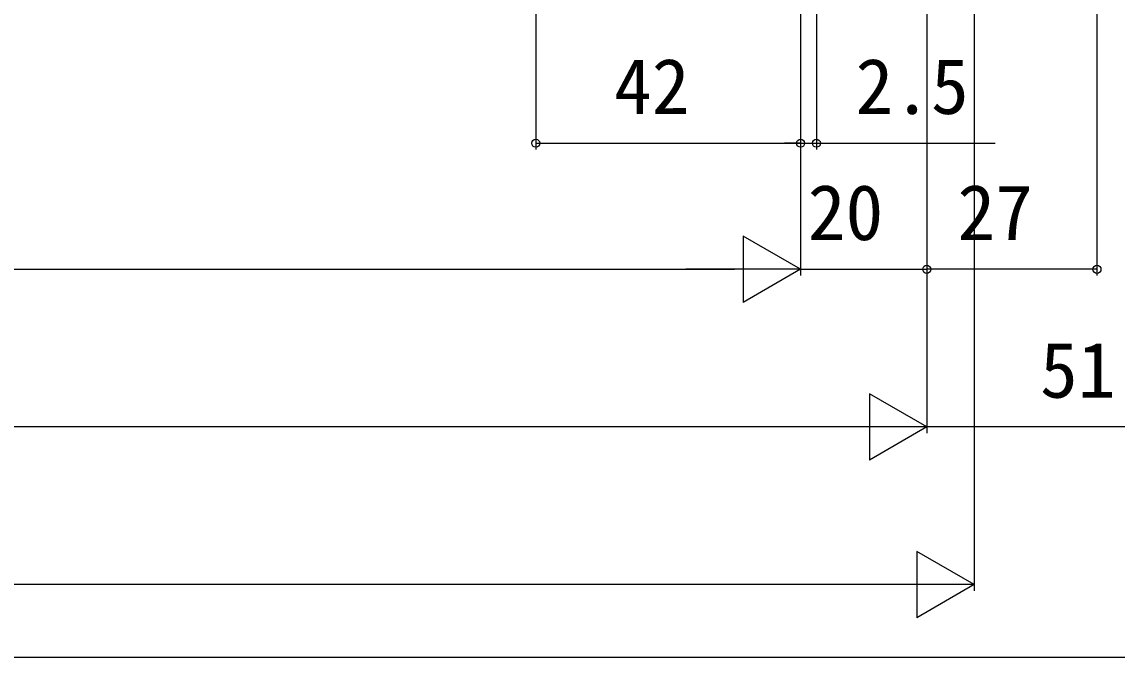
# Model space of a CAD drawing. Units: millimetres, scale not verified. Extents: x -529 to 521, y -782 to 778.
# Drawn here: x 83.2 to 256.9, y -782.3 to -681.6 of the extents above; entities that cross this region are included whole.
import ezdxf
from ezdxf.enums import TextEntityAlignment as Align

# ---------------------------------------------------------------- set-up
doc = ezdxf.new("R2010")
doc.units = ezdxf.units.MM
doc.header["$LTSCALE"] = 4
doc.layers.add('0-7_YKK_D', color=6, linetype='Continuous')
doc.layers.add('0-8_YKK_ZWAK', color=7, linetype='Continuous')
doc.styles.add('ＭＳ ゴシック', font='')
doc.styles.get('ＭＳ ゴシック').set_extended_font_data('MS Gothic')

msp = doc.modelspace()

# ---------------------------------------------------------------- linework, layer by layer
at = {"layer": '0-7_YKK_D'}
for p, q in [((253.7, -557), (253.7, -721.8)), ((164.7, -579.6), (164.7, -701.8)), ((226.7, -584), (226.7, -746.8)), ((226.7, -584), (226.7, -721.8)), ((226.7, -585.5), (226.7, -746.8)), ((206.7, -599), (206.7, -721.8)), ((206.7, -599), (206.7, -721.8)), ((209.2, -599), (209.2, -701.8)), ((234.2, -656.8), (234.2, -771.8)), ((164.7, -700.8), (206.7, -700.8)), ((206.7, -700.8), (204.15, -700.8)), ((206.7, -700.8), (209.2, -700.8)), ((209.2, -700.8), (237.527, -700.8)), ((206.7, -720.8), (197.607, -715.55)), ((197.607, -715.55), (197.607, -726.05)), ((-242.8, -720.8), (196.2, -720.8)), ((206.7, -720.8), (188.513, -720.8)), ((206.7, -720.8), (197.607, -726.05)), ((206.7, -720.8), (226.7, -720.8)), ((253.7, -720.8), (226.7, -720.8)), ((226.7, -745.8), (217.607, -740.55)), ((217.607, -740.55), (217.607, -751.05)), ((216.2, -745.8), (-262.8, -745.8)), ((226.7, -745.8), (208.513, -745.8)), ((226.7, -745.8), (217.607, -751.05)), ((277.7, -745.8), (226.7, -745.8)), ((234.2, -770.8), (225.107, -765.55)), ((225.107, -765.55), (225.107, -776.05)), ((223.7, -770.8), (-270.3, -770.8)), ((234.2, -770.8), (216.013, -770.8)), ((234.2, -770.8), (225.107, -776.05))]:
    msp.add_line(p, q, dxfattribs=at)
for centre in [(164.7, -700.8), (206.7, -700.8), (206.7, -700.8), (209.2, -700.8), (226.7, -720.8), (253.7, -720.8)]:
    msp.add_circle(centre, 0.637, dxfattribs=at)
at = {"layer": '0-8_YKK_ZWAK'}
msp.add_lwpolyline([(-529.3, -782.3), (520.7, -782.3), (520.7, 747.7)], dxfattribs=at)

# ---------------------------------------------------------------- texts
at = {"layer": '0-7_YKK_D', "style": 'ＭＳ ゴシック'}
for s, p in [('42', (177.109, -698.8)), ('2.5', (215.414, -698.8)), ('20', (207.836, -718.8)), ('27', (231.575, -718.8)), ('51', (244.666, -743.8))]:
    msp.add_text(s, height=8.798, dxfattribs=at).set_placement(p, align=Align.BOTTOM_LEFT)

doc.saveas('drawing.dxf')
